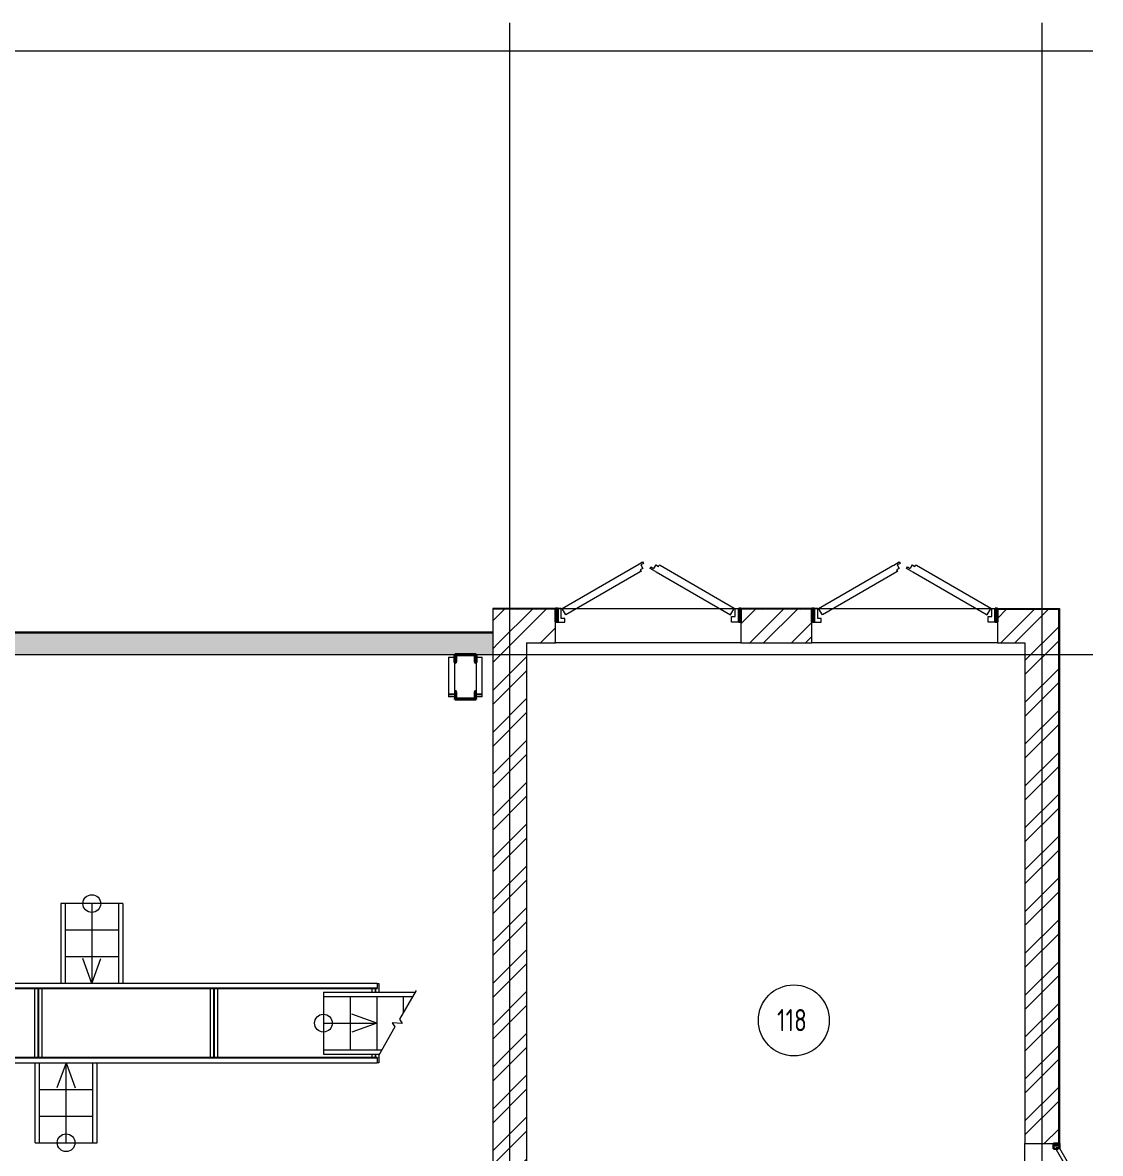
# Model space of a CAD drawing. Header units: millimetres. Extents: x 3292171 to 3365605, y -644412 to -600630.
# Drawn here: x 3351795 to 3363940, y -614293 to -601555 of the extents above; entities that cross this region are included whole.
import ezdxf

# ---------------------------------------------------------------- set-up
doc = ezdxf.new("R2010")
doc.units = ezdxf.units.MM
doc.header["$LTSCALE"] = 0.5
doc.linetypes.add('ADSK_Линия сетки', pattern=[25, 20, -2.5, 0, -2.5])
doc.layers.add('A-DOOR', color=7, linetype='Continuous', lineweight=18, true_color=0x7f7f7f)
for name, color, linetype, lineweight in [('Двери', 7, 'Continuous', 18), ('Каркас несущий', 7, 'Continuous', 18), ('Каркас_Импост', 7, 'Continuous', 30), ('Марки помещений', 7, 'Continuous', 20), ('Монтажный зазор', 7, 'Continuous', 30), ('Несущие колонны', 7, 'Continuous', 18), ('Панель', 7, 'Continuous', 18), ('Скрытые грани', 7, 'Continuous', 18), ('Элементы узлов', 7, 'Continuous', 18)]:
    doc.layers.add(name, color=color, linetype=linetype, lineweight=lineweight)
doc.styles.add('GOST Common_2', font='GOST_Common.ttf', dxfattribs={"width": 0.8, "height": 350})
pattern_1 = [(45, (3327284.68, -617673.39), (-106.066, 106.066), [])]
pattern_2 = [(45, (3327284.68, -617673.4), (-235.7317, 235.7317), []), (45, (3327441.83, -617673.4), (-235.7317, 235.7317), [])]

# ---------------------------------------------------------------- blocks, each defined once
blk = doc.blocks.new('ADSK_КолоннаНесущая_Швеллер_ПолкаПараллельная_ГОСТ 8240-97 - 24П-V37-004_АР_РД_План_0_000')
at = {"layer": 'Несущие колонны', "lineweight": 9}
h = blk.add_hatch(dxfattribs=at)
h.set_pattern_fill('FP_45', color=256, style=0, pattern_type=2)
h.set_pattern_definition([(135, (8972.8, -29500), (-106.066, -106.066), [])])
h.paths.add_polyline_path([(63, 116), (63, 120), (-27, 120), (-27, -120), (63, -120), (63, -116), (61, -112), (57, -110), (-11, -110), (-19, -107), (-22, -99), (-22, 100), (-19, 107), (-11, 110), (57, 110), (61, 112), (63, 116)], flags=0)
at = {"layer": 'Несущие колонны', "lineweight": 40}
for p, q in [((63, 120), (-27, 120)), ((-27, 120), (-27, -120)), ((-22, -99), (-22, 100)), ((-11, 110), (57, 110)), ((63, 116), (63, 120)), ((-27, -120), (63, -120)), ((57, -110), (-11, -110)), ((63, -120), (63, -116))]:
    blk.add_line(p, q, dxfattribs=at)
for centre, radius, start, end in [((-11, 100), 10.5, 90, 180), ((57, 116), 6, 270, 360), ((-11, -99), 10.5, 180, 270), ((57, -116), 6, 360, 90)]:
    blk.add_arc(centre, radius, start, end, dxfattribs=at)
blk = doc.blocks.new('ADSK_КолоннаНесущая_Швеллер_ПолкаПараллельная_ГОСТ 8240-97 - 24П-V38-004_АР_РД_План_0_000')
at = {"layer": 'Несущие колонны', "lineweight": 9}
h = blk.add_hatch(dxfattribs=at)
h.set_pattern_fill('FP_46', color=256, style=0, pattern_type=2)
h.set_pattern_definition([(315, (-8522.2, 29500), (106.066, 106.066), [])])
h.paths.add_polyline_path([(-27, -116), (-27, -120), (63, -120), (63, -116), (61, -112), (57, -110), (-11, -110), (-19, -107), (-22, -100), (-21, 102), (-19, 107), (-11, 110), (57, 110), (61, 112), (63, 116), (63, 120), (-27, 120)], flags=0)
at = {"layer": 'Несущие колонны', "lineweight": 40}
for p, q in [((-27, -120), (-27, 120)), ((-27, 120), (-21, 120)), ((-22, 99), (-22, -100)), ((57, 110), (-11, 110)), ((63, 120), (63, 116)), ((-21, -120), (-27, -120)), ((-11, -110), (57, -110)), ((63, -116), (63, -120))]:
    blk.add_line(p, q, dxfattribs=at)
for centre, radius, start, end in [((-11, 99), 10.5, 90, 180), ((57, 116), 6, 270, 0), ((-11, -100), 10.5, 180, 270), ((57, -116), 6, 0, 90)]:
    blk.add_arc(centre, radius, start, end, dxfattribs=at)
blk = doc.blocks.new('ADSK_ЭлементКолонны_Уголок_ГОСТ 8509-93 - L 70x5-641669-004_АР_РД_План_0_000')
at = {"layer": 'Каркас несущий'}
for p, q in [((-17875, -8525), (-17810, -8525)), ((-17810, -8554), (-17810, -8525)), ((-17880, -8994), (-17878, -8994)), ((-17875, -8992), (-17875, -8969))]:
    blk.add_line(p, q, dxfattribs=at)
blk.add_ellipse((-17878, -8992), major_axis=(2.7, 0), ratio=0.766044, start_param=4.712389, end_param=6.283185, dxfattribs=at)
blk = doc.blocks.new('ADSK_ЭлементКолонны_Уголок_ГОСТ 8509-93 - L 70x5-642841-004_АР_РД_План_0_000')
at = {"layer": 'Каркас несущий'}
for p, q in [((-17878, -8502), (-17880, -8502)), ((-17880, -8502), (-17880, -8554)), ((-17875, -8545), (-17875, -8504)), ((-17880, -8554), (-17810, -8554)), ((-17880, -8554), (-17880, -8910)), ((-17813, -8551), (-17867, -8551)), ((-17810, -8554), (-17810, -8553)), ((-17810, -8969), (-17810, -8554)), ((-17810, -8969), (-17880, -8969))]:
    blk.add_line(p, q, dxfattribs=at)
for centre, major_axis, start_param, end_param in [((-17878, -8504), (2.7, 0), 0, 1.570796), ((-17867, -8545), (8, 0), 3.141593, 4.712389), ((-17813, -8553), (2.7, 0), 0, 1.570796)]:
    blk.add_ellipse(centre, major_axis=major_axis, ratio=0.75471, start_param=start_param, end_param=end_param, dxfattribs=at)
blk = doc.blocks.new('ADSK_ЭлементКолонны_Уголок_ГОСТ 8509-93 - L 70x5-642911-004_АР_РД_План_0_000')
at = {"layer": 'Каркас несущий'}
for p, q in [((-18190, -8525), (-18125, -8525)), ((-18190, -8525), (-18190, -8554)), ((-18125, -8969), (-18125, -8992)), ((-18122, -8994), (-18120, -8994))]:
    blk.add_line(p, q, dxfattribs=at)
blk.add_ellipse((-18122, -8992), major_axis=(2.7, 0), ratio=0.766044, start_param=3.141593, end_param=4.712389, dxfattribs=at)
blk = doc.blocks.new('ADSK_ЭлементКолонны_Уголок_ГОСТ 8509-93 - L 70x5-642913-004_АР_РД_План_0_000')
at = {"layer": 'Каркас несущий'}
for p, q in [((-18125, -8504), (-18125, -8545)), ((-18120, -8502), (-18122, -8502)), ((-18120, -8554), (-18120, -8502)), ((-18190, -8553), (-18190, -8554)), ((-18190, -8554), (-18120, -8554)), ((-18190, -8554), (-18190, -8969)), ((-18133, -8551), (-18187, -8551)), ((-18120, -8910), (-18120, -8554)), ((-18120, -8969), (-18190, -8969))]:
    blk.add_line(p, q, dxfattribs=at)
for centre, major_axis, start_param, end_param in [((-18122, -8504), (2.7, 0), 1.570796, 3.141593), ((-18187, -8553), (2.7, 0), 1.570796, 3.141593), ((-18133, -8545), (8, 0), 4.712389, 6.283185)]:
    blk.add_ellipse(centre, major_axis=major_axis, ratio=0.75471, start_param=start_param, end_param=end_param, dxfattribs=at)
blk = doc.blocks.new('ADSK_ЭлементПлощадки_Труба_Электросварная_ГОСТ10704-91 - 89x5-864731-004_АР_РД_План_0_000')
at = {"layer": 'Несущие колонны'}
for start, end in [(197.7708, 205.0674), (334.9326, 342.2292)]:
    blk.add_arc((0, 0), 44.5, start, end, dxfattribs=at)
blk = doc.blocks.new('ADSK_ЭлементПлощадки_Труба_Электросварная_ГОСТ10704-91 - 89x5-V70-004_АР_РД_План_0_000')
at = {"layer": 'Несущие колонны'}
for start, end in [(360, 25.0674), (334.9326, 360), (197.7708, 205.0674)]:
    blk.add_arc((0, 0), 44.5, start, end, dxfattribs=at)
blk = doc.blocks.new('ADSK_ЭлементПлощадки_Труба_Электросварная_ГОСТ10704-91 - 89x5-V71-004_АР_РД_План_0_000')
at = {"layer": 'Несущие колонны'}
for start, end in [(154.9326, 162.2292), (17.7708, 25.0674)]:
    blk.add_arc((0, 0), 44.5, start, end, dxfattribs=at)
blk = doc.blocks.new('ADSK_ЭлементПлощадки_Труба_Электросварная_ГОСТ10704-91 - 89x5-V73-004_АР_РД_План_0_000')
at = {"layer": 'Несущие колонны'}
for start, end in [(154.9326, 162.2292), (360, 25.0674), (334.9326, 360)]:
    blk.add_arc((0, 0), 44.5, start, end, dxfattribs=at)
blk = doc.blocks.new('ADSK_ЭлементПлощадки_Балка_Двутавр_ГОСТ 19425-74 - 14С-865377-004_АР_РД_План_0_000')
at = {"layer": 'Каркас несущий'}
for p, q in [((-389, 40), (389, 40)), ((-389, -40), (389, -40))]:
    blk.add_line(p, q, dxfattribs=at)
at = {"layer": 'Скрытые грани'}
for p, q in [((-389, 2.75), (389, 2.75)), ((-389, -2.75), (389, -2.75))]:
    blk.add_line(p, q, dxfattribs=at)
blk = doc.blocks.new('ADSK_ЭлементПлощадки_Балка_Двутавр_ГОСТ 19425-74 - 14С-V74-004_АР_РД_План_0_000')
at = {"layer": 'Каркас несущий'}
for p, q in [((-447, 21), (-447, 40)), ((-447, 40), (-350, 40)), ((350, 40), (357, 40)), ((367, 40), (447, 40)), ((447, 40), (447, 21)), ((-389, -40), (-350, -40)), ((350, -40), (389, -40))]:
    blk.add_line(p, q, dxfattribs=at)
at = {"layer": 'Скрытые грани'}
for p, q in [((-389, 3), (-350, 3)), ((350, 3), (389, 3)), ((-389, -3), (-350, -3)), ((350, -3), (389, -3))]:
    blk.add_line(p, q, dxfattribs=at)
blk = doc.blocks.new('ADSK_ЭлементПлощадки_Швеллер_ПолкаПараллельная_ГОСТ 8240-97 - 14П-865967-004_АР_РД_План_0_000')
at = {"layer": 'Каркас несущий'}
for p, q in [((-9170.25, -39.8), (-9170.25, 18.2)), ((9170.25, 18.2), (-9170.25, 18.2)), ((9170.25, 18.2), (9170.25, -39.8)), ((-9170.25, -39.8), (-6304.75, -39.8)), ((-5604.75, -39.8), (-2214.75, -39.8)), ((-1514.75, -39.8), (1575.25, -39.8)), ((2275.25, -39.8), (5825.25, -39.8)), ((6525.25, -39.8), (9170.25, -39.8))]:
    blk.add_line(p, q, dxfattribs=at)
at = {"layer": 'Скрытые грани'}
blk.add_line((-9170.25, 13.3), (9170.25, 13.3), dxfattribs=at)
blk = doc.blocks.new('ADSK_ЭлементПлощадки_Швеллер_ПолкаПараллельная_ГОСТ 8240-97 - 14П-866007-004_АР_РД_План_0_000')
at = {"layer": 'Каркас несущий'}
for p, q in [((-9170.25, -18.2), (-9170.25, 39.8)), ((-6014.75, 39.8), (-9170.25, 39.8)), ((-4249.75, 39.8), (-5314.75, 39.8)), ((-239.75, 39.8), (-3549.75, 39.8)), ((3050.25, 39.8), (460.25, 39.8)), ((9170.25, 39.8), (3750.25, 39.8)), ((9170.25, 39.8), (9170.25, -18.2)), ((-9170.25, -18.2), (9170.25, -18.2))]:
    blk.add_line(p, q, dxfattribs=at)
at = {"layer": 'Скрытые грани'}
blk.add_line((-9170.25, -13.3), (9170.25, -13.3), dxfattribs=at)
blk = doc.blocks.new('Ворота противопожарные распашные ВПР-ОГНЕДЕКОР-90К - Ворота 2090x2595_h_-974078-004_АР_РД_План_0_000')
at = {"layer": 'Двери', "lineweight": 30}
for p, q in [((-1045, -43), (-1020, -43)), ((-1045, -195), (-1045, -43)), ((-1020, -43), (-1020, -195)), ((1020, -43), (1045, -43)), ((1020, -195), (1020, -43)), ((1045, -43), (1045, -195)), ((-1020, -195), (-1045, -195)), ((1045, -195), (1020, -195))]:
    blk.add_line(p, q, dxfattribs=at)
at = {"layer": 'Панель', "lineweight": 18}
for p, q in [((-1045, -41), (-1045, -195)), ((-1024, -94), (-1025, -97)), ((-1020, -41), (-940, -41)), ((-1020, -195), (-1020, -41)), ((-980, -103), (-980, -195)), ((-940, -103), (-980, -103)), ((-928, -121), (-970, -195)), ((-940, -41), (-940, -103)), ((-90, -605), (-928, -121)), ((90, -605), (927, -121)), ((927, -121), (970, -195)), ((940, -41), (940, -81)), ((1020, -41), (940, -41)), ((940, -81), (980, -81)), ((980, -81), (980, -195)), ((1020, -195), (1020, -41)), ((1024, -94), (1025, -97)), ((1045, -41), (1045, -195)), ((-1045, -195), (-1070, -195)), ((-980, -195), (-1020, -195)), ((-970, -195), (-133, -678)), ((970, -195), (133, -678)), ((980, -195), (1020, -195)), ((1045, -195), (1070, -195)), ((-81, -610), (-90, -605)), ((-81, -610), (-21, -645)), ((61, -645), (91, -627)), ((81, -610), (90, -605)), ((91, -627), (81, -610)), ((-133, -678), (-124, -683)), ((-114, -666), (-124, -683)), ((-84, -684), (-114, -666)), ((-84, -684), (-61, -645)), ((-31, -662), (-61, -645)), ((-21, -645), (-31, -662)), ((53, -701), (84, -684)), ((63, -718), (53, -701)), ((84, -684), (61, -645)), ((124, -683), (63, -718)), ((133, -678), (124, -683))]:
    blk.add_line(p, q, dxfattribs=at)
blk = doc.blocks.new('AC_Дверь_Однопольная_Стальная - 1020x2250_h_ Н Пр-974121-004_АР_РД_План_0_000')
at = {"layer": 'Каркас_Импост'}
for p, q in [((-490, 195), (-460, 195)), ((-490, 125), (-490, 195)), ((-460, 195), (-460, 155)), ((-460, 155), (-450, 155)), ((-450, 155), (-450, 125)), ((450, 155), (460, 155)), ((450, 125), (450, 155)), ((460, 195), (490, 195)), ((460, 155), (460, 195)), ((490, 195), (490, 125)), ((-450, 125), (-490, 125)), ((490, 125), (450, 125))]:
    blk.add_line(p, q, dxfattribs=at)
at = {"layer": 'Монтажный зазор'}
for p, q in [((-510, 195), (-490, 195)), ((-510, 125), (-510, 195)), ((-490, 195), (-490, 125)), ((490, 195), (510, 195)), ((490, 125), (490, 195)), ((510, 195), (510, 125)), ((-490, 125), (-510, 125)), ((510, 125), (490, 125))]:
    blk.add_line(p, q, dxfattribs=at)
at = {"layer": 'Панель'}
for p, q in [((-460, 195), (337, 655)), ((337, 655), (357, 620)), ((357, 620), (-440, 160)), ((-440, 160), (-460, 195))]:
    blk.add_line(p, q, dxfattribs=at)
blk = doc.blocks.new('ADSK_Стрелка - По умолчанию-1687302-004_АР_РД_План_0_000')
at = {"layer": 'Элементы узлов', "lineweight": 18}
blk.add_line((0, 0), (900, 0), dxfattribs=at)
blk = doc.blocks.new('ADSK_Стрелка - По умолчанию-1686959-004_АР_РД_План_0_000')
at = {"layer": 'Элементы узлов', "lineweight": 18}
blk.add_line((0, 0), (600, 0), dxfattribs=at)
blk = doc.blocks.new('Линия разрыва - По умолчанию-1690040-004_АР_РД_План_0_000')
at = {"layer": 'Элементы узлов', "lineweight": 18}
for p, q in [((-50, 0), (-424, 0)), ((-25, 50), (-50, 0)), ((25, -50), (-25, 50)), ((50, 0), (25, -50)), ((424, 0), (50, 0))]:
    blk.add_line(p, q, dxfattribs=at)
blk = doc.blocks.new('ADSK_Марка_Помещение_ОдноЗначение - Номер_R4_-247393-004_АР_РД_План_0_000')
at = {"layer": 'Марки помещений'}
blk.add_circle((0, 0), 4, dxfattribs=at)

msp = doc.modelspace()

# ---------------------------------------------------------------- hatches: boundary and pattern name
at = {"layer": 'A-DOOR', "lineweight": 9, "true_color": 0x636466}
h = msp.add_hatch(dxfattribs=at)
h.set_pattern_fill('FP_52', color=251, style=0, pattern_type=2)
h.set_pattern_definition(pattern_1)
h.paths.add_polyline_path([(3363089.6806, -608163.3913), (3363469.6806, -608163.3913), (3363469.6806, -608153.3913), (3362779.6806, -608153.3913), (3362779.6806, -608163.3913)], flags=0)
h.paths.add_polyline_path([(3360689.6806, -608163.3913), (3360689.6806, -608153.3913), (3359889.6806, -608153.3913), (3359889.6806, -608163.3913)], flags=0)
h.paths.add_polyline_path([(3357799.6806, -608163.3913), (3357799.6806, -608153.3913), (3357094.6806, -608153.3913), (3357094.6806, -608163.3913)], flags=0)
h = msp.add_hatch(dxfattribs=at)
h.set_pattern_fill('FP_54', color=251, style=0, pattern_type=2)
h.set_pattern_definition(pattern_2)
h.paths.add_polyline_path([(3363089.6806, -608543.3913), (3363089.6806, -608163.3913), (3362779.6806, -608163.3913), (3362779.6806, -608543.3913)], flags=0)
h.paths.add_polyline_path([(3357474.6806, -608543.3913), (3357799.6806, -608543.3913), (3357799.6806, -608163.3913), (3357094.6806, -608163.3913), (3357094.6806, -608543.3913)], flags=0)
h.paths.add_polyline_path([(3359889.6806, -608543.3913), (3360689.6806, -608543.3913), (3360689.6806, -608163.3913), (3359889.6806, -608163.3913)], flags=0)
h = msp.add_hatch(dxfattribs=at)
h.set_pattern_fill('FP_54', color=251, style=0, pattern_type=2)
h.set_pattern_definition(pattern_2)
h.paths.add_polyline_path([(3363089.6806, -627053.3913), (3363469.6806, -627053.3913), (3363469.6806, -619123.3913), (3363089.6806, -619123.3913), (3363089.6806, -626673.3913)], flags=0)
h.paths.add_polyline_path([(3363469.6806, -616983.3913), (3363469.6806, -615203.3913), (3363089.6806, -615203.3913), (3363089.6806, -616983.3913), (3363094.6806, -616983.3913)], flags=0)
h.paths.add_polyline_path([(3363409.6806, -614183.3913), (3363469.6806, -614183.3913), (3363469.6806, -608163.3913), (3363089.6806, -608163.3913), (3363089.6806, -614183.3913)], flags=0)
h = msp.add_hatch(dxfattribs=at)
h.set_pattern_fill('FP_52', color=251, style=0, pattern_type=2)
h.set_pattern_definition(pattern_1)
h.paths.add_polyline_path([(3363469.6806, -627063.3913), (3363479.6806, -627063.3913), (3363479.6806, -621077.8949), (3363474.6806, -621077.8949), (3363474.6806, -619123.3913), (3363469.6806, -619123.3913), (3363469.6806, -627053.3913)], flags=0)
h.paths.add_polyline_path([(3363469.6806, -616983.3913), (3363479.6806, -616983.3913), (3363479.6806, -615203.3913), (3363469.6806, -615203.3913), (3363469.6806, -616877.8949)], flags=0)
h.paths.add_polyline_path([(3363479.6806, -614183.3913), (3363479.6806, -608153.3913), (3363469.6806, -608153.3913), (3363469.6806, -614183.3913)], flags=0)
h = msp.add_hatch(dxfattribs=at)
h.set_pattern_fill('FP_52', color=251, style=0, pattern_type=2)
h.set_pattern_definition(pattern_1)
h.paths.add_polyline_path([(3357094.6806, -608433.3913), (3357094.6806, -608423.3913), (3338344.6806, -608423.3913), (3338344.6806, -608433.3913), (3356900.8899, -608433.3913)], flags=0)
h.paths.add_polyline_path([(3338194.6806, -608433.3913), (3338194.6806, -608423.3913), (3331659.6806, -608423.3913), (3331659.6806, -608433.3913), (3334975.8371, -608433.3913)], flags=0)
h.paths.add_polyline_path([(3329759.6806, -608433.3913), (3331149.6806, -608433.3913), (3331149.6806, -608423.3913), (3329759.6806, -608423.3913)], flags=0)
h.paths.add_polyline_path([(3328129.6806, -608433.3913), (3328719.6806, -608433.3913), (3328719.6806, -608423.3913), (3328129.6806, -608423.3913)], flags=0)
h.paths.add_polyline_path([(3327349.6806, -608433.3913), (3327349.6806, -608423.3913), (3323849.6806, -608423.3913), (3323849.6806, -608433.3913), (3326205.816, -608433.3913)], flags=0)
h.paths.add_polyline_path([(3322869.6806, -608433.3913), (3322869.6806, -608423.3913), (3321994.6806, -608423.3913), (3321994.6806, -608433.3913)], flags=0)
h.paths.add_polyline_path([(3321754.6806, -608433.3913), (3321754.6806, -608423.3913), (3297294.6806, -608423.3913), (3297294.6806, -608433.3913), (3317435.7949, -608433.3913)], flags=0)
h = msp.add_hatch(dxfattribs=at)
h.set_pattern_fill('FP_51', color=251, style=0, pattern_type=2)
h.set_pattern_definition([(45, (3327284.68, -617673.39), (84.19025, 308.69666), [396.875, -79.375, 3.353, -76.022])])
h.paths.add_polyline_path([(3356884.1806, -608673.3913), (3357094.6806, -608673.3913), (3357094.6806, -608433.3913), (3329759.6806, -608433.3913), (3329759.6806, -608673.3913), (3356685.1806, -608673.3913)], flags=0)
h.paths.add_polyline_path([(3327176.8592, -608673.3913), (3327349.6806, -608673.3913), (3327349.6806, -608433.3913), (3323849.6806, -608433.3913), (3323849.6806, -608673.3913), (3327174.6806, -608673.3913)], flags=0)
h.paths.add_polyline_path([(3328719.6806, -608673.3913), (3328719.6806, -608433.3913), (3328129.6806, -608433.3913), (3328129.6806, -608673.3913)], flags=0)
h.paths.add_polyline_path([(3322869.6806, -608673.3913), (3322869.6806, -608433.3913), (3297534.6806, -608433.3913), (3297534.6806, -608673.3913), (3321820.8054, -608673.3913)], flags=0)
h = msp.add_hatch(dxfattribs=at)
h.set_pattern_fill('FP_54', color=251, style=0, pattern_type=2)
h.set_pattern_definition(pattern_2)
h.paths.add_polyline_path([(3357094.6806, -626673.3913), (3357474.6806, -626673.3913), (3357474.6806, -618948.3913), (3357094.6806, -618948.3913), (3357094.6806, -626384.8135)], flags=0)
h.paths.add_polyline_path([(3357474.6806, -617913.3913), (3357474.6806, -608543.3913), (3357094.6806, -608543.3913), (3357094.6806, -617913.3913), (3357174.6806, -617913.3913)], flags=0)

# ---------------------------------------------------------------- linework, layer by layer
at = {"layer": 'A-DOOR', "color": 251, "linetype": 'ADSK_Линия сетки', "true_color": 0x636466}
for p, q in [((3357284.6806, -629891.298), (3357284.6806, -601555.4033)), ((3357284.6806, -629891.298), (3357284.6806, -601555.4033)), ((3363284.6806, -629891.298), (3363284.6806, -601555.4033)), ((3363284.6806, -629891.298), (3363284.6806, -601555.4033)), ((3292970.5006, -601873.3913), (3363853.491, -601873.3913)), ((3292970.5006, -601873.3913), (3363853.491, -601873.3913)), ((3292970.5006, -608673.3913), (3363853.491, -608673.3913))]:
    msp.add_line(p, q, dxfattribs=at)
at = {"layer": 'A-DOOR', "color": 251, "lineweight": 18, "true_color": 0x636466}
for p, q in [((3357799.6806, -608153.3913), (3357094.6806, -608153.3913)), ((3357094.6806, -608153.3913), (3357094.6806, -608163.3913)), ((3357799.6806, -608163.3913), (3357799.6806, -608153.3913)), ((3360689.6806, -608153.3913), (3359889.6806, -608153.3913)), ((3359889.6806, -608153.3913), (3359889.6806, -608163.3913)), ((3360689.6806, -608163.3913), (3360689.6806, -608153.3913)), ((3362779.6806, -608153.3913), (3362779.6806, -608163.3913)), ((3362779.6806, -608153.3913), (3363479.6806, -608153.3913)), ((3363479.6806, -608153.3913), (3363479.6806, -614183.3913)), ((3357094.6806, -608423.3913), (3338354.6806, -608423.3913)), ((3352924.6806, -611478.8913), (3352224.6806, -611478.8913)), ((3352224.6806, -611478.8913), (3352224.6806, -612378.8913)), ((3352274.6806, -611478.8913), (3352274.6806, -612378.8913)), ((3352874.6806, -611478.8913), (3352874.6806, -612378.8913)), ((3352924.6806, -611478.8913), (3352924.6806, -612378.8913)), ((3352874.6806, -611778.8913), (3352274.6806, -611778.8913)), ((3352874.6806, -612078.8913), (3352274.6806, -612078.8913)), ((3352924.6806, -612378.8913), (3352224.6806, -612378.8913)), ((3355184.6806, -612475.8913), (3355184.6806, -613175.8913)), ((3355184.6806, -612475.8913), (3356217.6933, -612475.8913)), ((3355184.6806, -612525.8913), (3356188.8258, -612525.8913)), ((3355484.6806, -612525.8913), (3355484.6806, -613125.8913)), ((3355784.6806, -612525.8913), (3355784.6806, -613125.8913)), ((3356084.6806, -612525.8913), (3356084.6806, -612706.276)), ((3355184.6806, -613125.8913), (3355842.4156, -613125.8913)), ((3355184.6806, -613175.8913), (3355813.5481, -613175.8913)), ((3351934.6806, -613272.8913), (3352634.6806, -613272.8913)), ((3351934.6806, -614172.8913), (3351934.6806, -613272.8913)), ((3351984.6806, -614172.8913), (3351984.6806, -613272.8913)), ((3352584.6806, -614172.8913), (3352584.6806, -613272.8913)), ((3352634.6806, -614172.8913), (3352634.6806, -613272.8913)), ((3351984.6806, -613572.8913), (3352584.6806, -613572.8913)), ((3351984.6806, -613872.8913), (3352584.6806, -613872.8913)), ((3351934.6806, -614172.8913), (3352634.6806, -614172.8913))]:
    msp.add_line(p, q, dxfattribs=at)
at = {"layer": 'A-DOOR', "color": 251, "true_color": 0x636466}
for p, q in [((3357094.6806, -608163.3913), (3357094.6806, -617513.3913)), ((3357799.6806, -608163.3913), (3357094.6806, -608163.3913)), ((3357799.6806, -608543.3913), (3357799.6806, -608163.3913)), ((3357824.6806, -608153.3913), (3359864.6806, -608153.3913)), ((3359889.6806, -608163.3913), (3359889.6806, -608543.3913)), ((3360689.6806, -608163.3913), (3359889.6806, -608163.3913)), ((3360689.6806, -608543.3913), (3360689.6806, -608163.3913)), ((3360714.6806, -608153.3913), (3362754.6806, -608153.3913)), ((3362779.6806, -608163.3913), (3362779.6806, -608543.3913)), ((3362779.6806, -608163.3913), (3363469.6806, -608163.3913)), ((3363469.6806, -614183.3913), (3363469.6806, -608163.3913)), ((3357094.6806, -608433.3913), (3331659.6806, -608433.3913)), ((3357474.6806, -608543.3913), (3357474.6806, -616583.3913)), ((3357474.6806, -608543.3913), (3357799.6806, -608543.3913)), ((3359889.6806, -608543.3913), (3357799.6806, -608543.3913)), ((3359889.6806, -608543.3913), (3360689.6806, -608543.3913)), ((3362779.6806, -608543.3913), (3360689.6806, -608543.3913)), ((3362779.6806, -608543.3913), (3363089.6806, -608543.3913)), ((3363089.6806, -608543.3913), (3363089.6806, -614183.3913)), ((3351404.6806, -608673.3913), (3356664.6806, -608673.3913)), ((3356904.6806, -608673.3913), (3357094.6806, -608673.3913)), ((3363089.6806, -615203.3913), (3363089.6806, -614183.3913)), ((3363089.6806, -614183.3913), (3363409.6806, -614183.3913))]:
    msp.add_line(p, q, dxfattribs=at)
at = {"layer": 'A-DOOR', "color": 251, "lineweight": 20, "true_color": 0x636466}
for p, q in [((3352574.6806, -612378.8913), (3352472.0746, -612096.9835)), ((3352574.6806, -612378.8913), (3352677.2867, -612096.9835)), ((3355784.6806, -612825.8913), (3355502.7728, -612723.2852)), ((3355784.6806, -612825.8913), (3355502.7728, -612928.4973)), ((3352284.6806, -613272.8913), (3352182.0746, -613554.799)), ((3352284.6806, -613272.8913), (3352387.2867, -613554.799))]:
    msp.add_line(p, q, dxfattribs=at)
for centre in [(3352574.6806, -611478.8913), (3355184.6806, -612825.8913), (3352284.6806, -614172.8913)]:
    msp.add_circle(centre, 100, dxfattribs=at)

# ---------------------------------------------------------------- block references
at = {"layer": 'A-DOOR', "color": 251, "true_color": 0x636466}
for name, p, rotation in [('Ворота противопожарные распашные ВПР-ОГНЕДЕКОР-90К - Ворота 2090x2595_h_-974078-004_АР_РД_План_0_000', (3358844.6806, -608348.3913), 180), ('Ворота противопожарные распашные ВПР-ОГНЕДЕКОР-90К - Ворота 2090x2595_h_-974078-004_АР_РД_План_0_000', (3361734.6806, -608348.3913), 180), ('ADSK_ЭлементКолонны_Уголок_ГОСТ 8509-93 - L 70x5-641669-004_АР_РД_План_0_000', (3338784.6806, -617673.3913), 180), ('ADSK_ЭлементКолонны_Уголок_ГОСТ 8509-93 - L 70x5-642841-004_АР_РД_План_0_000', (3338784.6806, -617673.3913), 180), ('ADSK_КолоннаНесущая_Швеллер_ПолкаПараллельная_ГОСТ 8240-97 - 24П-V37-004_АР_РД_План_0_000', (3356784.6806, -608700.5913), 269.9999999999993), ('ADSK_ЭлементКолонны_Уголок_ГОСТ 8509-93 - L 70x5-642911-004_АР_РД_План_0_000', (3338784.6806, -617673.3913), 180), ('ADSK_ЭлементКолонны_Уголок_ГОСТ 8509-93 - L 70x5-642913-004_АР_РД_План_0_000', (3338784.6806, -617673.3913), 180), ('ADSK_КолоннаНесущая_Швеллер_ПолкаПараллельная_ГОСТ 8240-97 - 24П-V38-004_АР_РД_План_0_000', (3356784.6806, -609151.1913), 89.99999999999886), ('ADSK_ЭлементПлощадки_Швеллер_ПолкаПараллельная_ГОСТ 8240-97 - 14П-865967-004_АР_РД_План_0_000', (3346619.9306, -612418.6913), 180), ('ADSK_ЭлементПлощадки_Балка_Двутавр_ГОСТ 19425-74 - 14С-V74-004_АР_РД_План_0_000', (3355769.6806, -612825.8913), 270), ('ADSK_ЭлементПлощадки_Балка_Двутавр_ГОСТ 19425-74 - 14С-865377-004_АР_РД_План_0_000', (3351969.6806, -612825.8913), 270), ('ADSK_ЭлементПлощадки_Балка_Двутавр_ГОСТ 19425-74 - 14С-865377-004_АР_РД_План_0_000', (3353949.6806, -612825.8913), 270), ('ADSK_ЭлементПлощадки_Швеллер_ПолкаПараллельная_ГОСТ 8240-97 - 14П-866007-004_АР_РД_План_0_000', (3346619.9306, -613233.0913), 180), ('AC_Дверь_Однопольная_Стальная - 1020x2250_h_ Н Пр-974121-004_АР_РД_План_0_000', (3363284.6806, -614693.3913), 269.9999999999999)]:
    msp.add_blockref(name, p, dxfattribs=dict(at, rotation=rotation))
at = {"layer": 'A-DOOR', "color": 251, "lineweight": 18, "true_color": 0x636466}
for name, p, rotation in [('ADSK_Стрелка - По умолчанию-1687302-004_АР_РД_План_0_000', (3352574.6806, -611478.8913), 269.9999999999997), ('Линия разрыва - По умолчанию-1690040-004_АР_РД_План_0_000', (3356015.8568, -612825.4823), 59.99999999999981), ('ADSK_Стрелка - По умолчанию-1687302-004_АР_РД_План_0_000', (3352284.6806, -614172.8913), 89.99999999999955)]:
    msp.add_blockref(name, p, dxfattribs=dict(at, rotation=rotation))
at = {"layer": 'A-DOOR', "color": 251, "true_color": 0x636466}
for name, p in [('ADSK_ЭлементПлощадки_Труба_Электросварная_ГОСТ10704-91 - 89x5-V70-004_АР_РД_План_0_000', (3355769.6806, -612423.3913)), ('ADSK_ЭлементПлощадки_Труба_Электросварная_ГОСТ10704-91 - 89x5-864731-004_АР_РД_План_0_000', (3351969.6806, -612423.3913)), ('ADSK_ЭлементПлощадки_Труба_Электросварная_ГОСТ10704-91 - 89x5-864731-004_АР_РД_План_0_000', (3353949.6806, -612423.3913)), ('ADSK_ЭлементПлощадки_Труба_Электросварная_ГОСТ10704-91 - 89x5-V71-004_АР_РД_План_0_000', (3351969.6806, -613228.3913)), ('ADSK_ЭлементПлощадки_Труба_Электросварная_ГОСТ10704-91 - 89x5-V71-004_АР_РД_План_0_000', (3353949.6806, -613228.3913)), ('ADSK_ЭлементПлощадки_Труба_Электросварная_ГОСТ10704-91 - 89x5-V73-004_АР_РД_План_0_000', (3355769.6806, -613228.3913))]:
    msp.add_blockref(name, p, dxfattribs=at)
at = {"layer": 'A-DOOR', "color": 251, "true_color": 0x636466, "xscale": 99.99999999999993, "yscale": 99.99999999999993, "zscale": 99.99999999999993}
msp.add_blockref('ADSK_Марка_Помещение_ОдноЗначение - Номер_R4_-247393-004_АР_РД_План_0_000', (3360485.2246, -612795.012), dxfattribs=at)
at = {"layer": 'A-DOOR', "color": 251, "lineweight": 18, "true_color": 0x636466}
msp.add_blockref('ADSK_Стрелка - По умолчанию-1686959-004_АР_РД_План_0_000', (3355184.6806, -612825.8913), dxfattribs=at)

# ---------------------------------------------------------------- texts
at = {"layer": 'A-DOOR', "color": 251, "lineweight": 9, "true_color": 0x636466, "insert": (3360296.6674, -612667.287), "char_height": 250, "width": 468.987187, "attachment_point": 1, "style": 'GOST Common_2'}
msp.add_mtext('118', dxfattribs=at)

doc.saveas('drawing.dxf')
